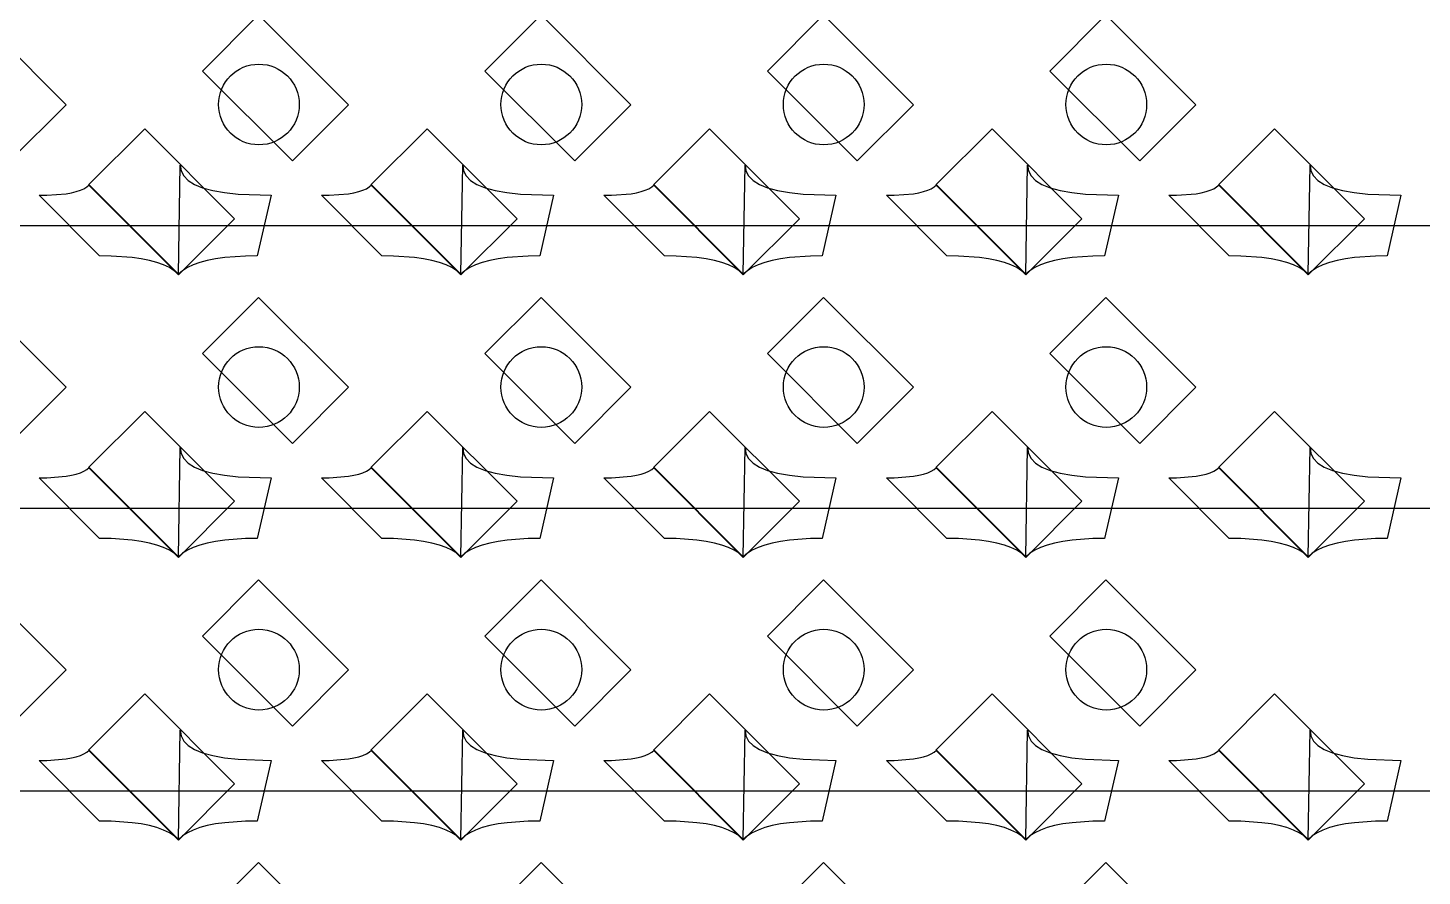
# Model space of a CAD drawing. Header units: inches. Extents: x 0.07 to 4.39, y 0.05 to 2.95.
# Drawn here: x 3.2928 to 3.6383, y 1.7389 to 1.949 of the extents above; entities that cross this region are included whole.
import ezdxf

# ---------------------------------------------------------------- set-up
doc = ezdxf.new("R2010")
doc.units = ezdxf.units.IN
doc.header["$MEASUREMENT"] = 0
doc.layers.add('Top Layer', color=1, linetype='Continuous')

# ---------------------------------------------------------------- blocks, each defined once
blk = doc.blocks.new('0805_P_______________328')
at = {"layer": 'Top Layer'}
for p, q in [((-0.03937, 0.01575), (-0.01969, 0.01575)), ((-0.03937, -0.01575), (-0.03937, 0.01575)), ((-0.01969, 0.01575), (-0.01969, -0.01575)), ((0.01969, 0.01575), (0.03937, 0.01575)), ((0.01969, -0.01575), (0.01969, 0.01575)), ((0.03937, 0.01575), (0.03937, -0.01575)), ((-0.01969, -0.01575), (-0.03937, -0.01575)), ((0.03937, -0.01575), (0.01969, -0.01575))]:
    blk.add_line(p, q, dxfattribs=at)
blk = doc.blocks.new('0805_P_______________329')
at = {"layer": 'Top Layer'}
for p, q in [((-0.03937, 0.01575), (-0.01969, 0.01575)), ((-0.03937, -0.01575), (-0.03937, 0.01575)), ((-0.01969, 0.01575), (-0.01969, -0.01575)), ((0.01969, 0.01575), (0.03937, 0.01575)), ((0.01969, -0.01575), (0.01969, 0.01575)), ((0.03937, 0.01575), (0.03937, -0.01575)), ((-0.01969, -0.01575), (-0.03937, -0.01575)), ((0.03937, -0.01575), (0.01969, -0.01575))]:
    blk.add_line(p, q, dxfattribs=at)
blk = doc.blocks.new('0805_P_______________330')
at = {"layer": 'Top Layer'}
for p, q in [((-0.03937, 0.01575), (-0.01969, 0.01575)), ((-0.03937, -0.01575), (-0.03937, 0.01575)), ((-0.01969, 0.01575), (-0.01969, -0.01575)), ((0.01969, 0.01575), (0.03937, 0.01575)), ((0.01969, -0.01575), (0.01969, 0.01575)), ((0.03937, 0.01575), (0.03937, -0.01575)), ((-0.01969, -0.01575), (-0.03937, -0.01575)), ((0.03937, -0.01575), (0.01969, -0.01575))]:
    blk.add_line(p, q, dxfattribs=at)
blk = doc.blocks.new('0805_P_______________331')
at = {"layer": 'Top Layer'}
for p, q in [((-0.03937, 0.01575), (-0.01969, 0.01575)), ((-0.03937, -0.01575), (-0.03937, 0.01575)), ((-0.01969, 0.01575), (-0.01969, -0.01575)), ((0.01969, 0.01575), (0.03937, 0.01575)), ((0.01969, -0.01575), (0.01969, 0.01575)), ((0.03937, 0.01575), (0.03937, -0.01575)), ((-0.01969, -0.01575), (-0.03937, -0.01575)), ((0.03937, -0.01575), (0.01969, -0.01575))]:
    blk.add_line(p, q, dxfattribs=at)
blk = doc.blocks.new('0805_P_______________332')
at = {"layer": 'Top Layer'}
for p, q in [((-0.03937, 0.01575), (-0.01969, 0.01575)), ((-0.03937, -0.01575), (-0.03937, 0.01575)), ((-0.01969, 0.01575), (-0.01969, -0.01575)), ((0.01969, 0.01575), (0.03937, 0.01575)), ((0.01969, -0.01575), (0.01969, 0.01575)), ((0.03937, 0.01575), (0.03937, -0.01575)), ((-0.01969, -0.01575), (-0.03937, -0.01575)), ((0.03937, -0.01575), (0.01969, -0.01575))]:
    blk.add_line(p, q, dxfattribs=at)
blk = doc.blocks.new('0805_P_______________368')
at = {"layer": 'Top Layer'}
for p, q in [((-0.03937, 0.01575), (-0.01969, 0.01575)), ((-0.03937, -0.01575), (-0.03937, 0.01575)), ((-0.01969, 0.01575), (-0.01969, -0.01575)), ((0.01969, 0.01575), (0.03937, 0.01575)), ((0.01969, -0.01575), (0.01969, 0.01575)), ((0.03937, 0.01575), (0.03937, -0.01575)), ((-0.01969, -0.01575), (-0.03937, -0.01575)), ((0.03937, -0.01575), (0.01969, -0.01575))]:
    blk.add_line(p, q, dxfattribs=at)
blk = doc.blocks.new('0805_P_______________369')
at = {"layer": 'Top Layer'}
for p, q in [((-0.03937, 0.01575), (-0.01969, 0.01575)), ((-0.03937, -0.01575), (-0.03937, 0.01575)), ((-0.01969, 0.01575), (-0.01969, -0.01575)), ((0.01969, 0.01575), (0.03937, 0.01575)), ((0.01969, -0.01575), (0.01969, 0.01575)), ((0.03937, 0.01575), (0.03937, -0.01575)), ((-0.01969, -0.01575), (-0.03937, -0.01575)), ((0.03937, -0.01575), (0.01969, -0.01575))]:
    blk.add_line(p, q, dxfattribs=at)
blk = doc.blocks.new('0805_P_______________370')
at = {"layer": 'Top Layer'}
for p, q in [((-0.03937, 0.01575), (-0.01969, 0.01575)), ((-0.03937, -0.01575), (-0.03937, 0.01575)), ((-0.01969, 0.01575), (-0.01969, -0.01575)), ((0.01969, 0.01575), (0.03937, 0.01575)), ((0.01969, -0.01575), (0.01969, 0.01575)), ((0.03937, 0.01575), (0.03937, -0.01575)), ((-0.01969, -0.01575), (-0.03937, -0.01575)), ((0.03937, -0.01575), (0.01969, -0.01575))]:
    blk.add_line(p, q, dxfattribs=at)
blk = doc.blocks.new('0805_P_______________371')
at = {"layer": 'Top Layer'}
for p, q in [((-0.03937, 0.01575), (-0.01969, 0.01575)), ((-0.03937, -0.01575), (-0.03937, 0.01575)), ((-0.01969, 0.01575), (-0.01969, -0.01575)), ((0.01969, 0.01575), (0.03937, 0.01575)), ((0.01969, -0.01575), (0.01969, 0.01575)), ((0.03937, 0.01575), (0.03937, -0.01575)), ((-0.01969, -0.01575), (-0.03937, -0.01575)), ((0.03937, -0.01575), (0.01969, -0.01575))]:
    blk.add_line(p, q, dxfattribs=at)
blk = doc.blocks.new('0805_P_______________372')
at = {"layer": 'Top Layer'}
for p, q in [((-0.03937, 0.01575), (-0.01969, 0.01575)), ((-0.03937, -0.01575), (-0.03937, 0.01575)), ((-0.01969, 0.01575), (-0.01969, -0.01575)), ((0.01969, 0.01575), (0.03937, 0.01575)), ((0.01969, -0.01575), (0.01969, 0.01575)), ((0.03937, 0.01575), (0.03937, -0.01575)), ((-0.01969, -0.01575), (-0.03937, -0.01575)), ((0.03937, -0.01575), (0.01969, -0.01575))]:
    blk.add_line(p, q, dxfattribs=at)
blk = doc.blocks.new('0805_P_______________408')
at = {"layer": 'Top Layer'}
for p, q in [((-0.03937, 0.01575), (-0.01969, 0.01575)), ((-0.03937, -0.01575), (-0.03937, 0.01575)), ((-0.01969, 0.01575), (-0.01969, -0.01575)), ((0.01969, 0.01575), (0.03937, 0.01575)), ((0.01969, -0.01575), (0.01969, 0.01575)), ((0.03937, 0.01575), (0.03937, -0.01575)), ((-0.01969, -0.01575), (-0.03937, -0.01575)), ((0.03937, -0.01575), (0.01969, -0.01575))]:
    blk.add_line(p, q, dxfattribs=at)
blk = doc.blocks.new('0805_P_______________409')
at = {"layer": 'Top Layer'}
for p, q in [((-0.03937, 0.01575), (-0.01969, 0.01575)), ((-0.03937, -0.01575), (-0.03937, 0.01575)), ((-0.01969, 0.01575), (-0.01969, -0.01575)), ((0.01969, 0.01575), (0.03937, 0.01575)), ((0.01969, -0.01575), (0.01969, 0.01575)), ((0.03937, 0.01575), (0.03937, -0.01575)), ((-0.01969, -0.01575), (-0.03937, -0.01575)), ((0.03937, -0.01575), (0.01969, -0.01575))]:
    blk.add_line(p, q, dxfattribs=at)
blk = doc.blocks.new('0805_P_______________410')
at = {"layer": 'Top Layer'}
for p, q in [((-0.03937, 0.01575), (-0.01969, 0.01575)), ((-0.03937, -0.01575), (-0.03937, 0.01575)), ((-0.01969, 0.01575), (-0.01969, -0.01575)), ((0.01969, 0.01575), (0.03937, 0.01575)), ((0.01969, -0.01575), (0.01969, 0.01575)), ((0.03937, 0.01575), (0.03937, -0.01575)), ((-0.01969, -0.01575), (-0.03937, -0.01575)), ((0.03937, -0.01575), (0.01969, -0.01575))]:
    blk.add_line(p, q, dxfattribs=at)
blk = doc.blocks.new('0805_P_______________411')
at = {"layer": 'Top Layer'}
for p, q in [((-0.03937, 0.01575), (-0.01969, 0.01575)), ((-0.03937, -0.01575), (-0.03937, 0.01575)), ((-0.01969, 0.01575), (-0.01969, -0.01575)), ((0.01969, 0.01575), (0.03937, 0.01575)), ((0.01969, -0.01575), (0.01969, 0.01575)), ((0.03937, 0.01575), (0.03937, -0.01575)), ((-0.01969, -0.01575), (-0.03937, -0.01575)), ((0.03937, -0.01575), (0.01969, -0.01575))]:
    blk.add_line(p, q, dxfattribs=at)
blk = doc.blocks.new('0805_P_______________412')
at = {"layer": 'Top Layer'}
for p, q in [((-0.03937, 0.01575), (-0.01969, 0.01575)), ((-0.03937, -0.01575), (-0.03937, 0.01575)), ((-0.01969, 0.01575), (-0.01969, -0.01575)), ((0.01969, 0.01575), (0.03937, 0.01575)), ((0.01969, -0.01575), (0.01969, 0.01575)), ((0.03937, 0.01575), (0.03937, -0.01575)), ((-0.01969, -0.01575), (-0.03937, -0.01575)), ((0.03937, -0.01575), (0.01969, -0.01575))]:
    blk.add_line(p, q, dxfattribs=at)
blk = doc.blocks.new('0805_P_______________448')
at = {"layer": 'Top Layer'}
for p, q in [((-0.03937, 0.01575), (-0.01969, 0.01575)), ((-0.03937, -0.01575), (-0.03937, 0.01575)), ((-0.01969, 0.01575), (-0.01969, -0.01575)), ((0.01969, 0.01575), (0.03937, 0.01575)), ((0.01969, -0.01575), (0.01969, 0.01575)), ((0.03937, 0.01575), (0.03937, -0.01575)), ((-0.01969, -0.01575), (-0.03937, -0.01575)), ((0.03937, -0.01575), (0.01969, -0.01575))]:
    blk.add_line(p, q, dxfattribs=at)
blk = doc.blocks.new('0805_P_______________449')
at = {"layer": 'Top Layer'}
for p, q in [((-0.03937, 0.01575), (-0.01969, 0.01575)), ((-0.03937, -0.01575), (-0.03937, 0.01575)), ((-0.01969, 0.01575), (-0.01969, -0.01575)), ((0.01969, 0.01575), (0.03937, 0.01575)), ((0.01969, -0.01575), (0.01969, 0.01575)), ((0.03937, 0.01575), (0.03937, -0.01575)), ((-0.01969, -0.01575), (-0.03937, -0.01575)), ((0.03937, -0.01575), (0.01969, -0.01575))]:
    blk.add_line(p, q, dxfattribs=at)
blk = doc.blocks.new('0805_P_______________450')
at = {"layer": 'Top Layer'}
for p, q in [((-0.03937, 0.01575), (-0.01969, 0.01575)), ((-0.03937, -0.01575), (-0.03937, 0.01575)), ((-0.01969, 0.01575), (-0.01969, -0.01575)), ((0.01969, 0.01575), (0.03937, 0.01575)), ((0.01969, -0.01575), (0.01969, 0.01575)), ((0.03937, 0.01575), (0.03937, -0.01575)), ((-0.01969, -0.01575), (-0.03937, -0.01575)), ((0.03937, -0.01575), (0.01969, -0.01575))]:
    blk.add_line(p, q, dxfattribs=at)
blk = doc.blocks.new('0805_P_______________451')
at = {"layer": 'Top Layer'}
for p, q in [((-0.03937, 0.01575), (-0.01969, 0.01575)), ((-0.03937, -0.01575), (-0.03937, 0.01575)), ((-0.01969, 0.01575), (-0.01969, -0.01575)), ((0.01969, 0.01575), (0.03937, 0.01575)), ((0.01969, -0.01575), (0.01969, 0.01575)), ((0.03937, 0.01575), (0.03937, -0.01575)), ((-0.01969, -0.01575), (-0.03937, -0.01575)), ((0.03937, -0.01575), (0.01969, -0.01575))]:
    blk.add_line(p, q, dxfattribs=at)
blk = doc.blocks.new('0805_P_______________452')
at = {"layer": 'Top Layer'}
for p, q in [((-0.03937, 0.01575), (-0.01969, 0.01575)), ((-0.03937, -0.01575), (-0.03937, 0.01575)), ((-0.01969, 0.01575), (-0.01969, -0.01575)), ((0.01969, 0.01575), (0.03937, 0.01575)), ((0.01969, -0.01575), (0.01969, 0.01575)), ((0.03937, 0.01575), (0.03937, -0.01575)), ((-0.01969, -0.01575), (-0.03937, -0.01575)), ((0.03937, -0.01575), (0.01969, -0.01575))]:
    blk.add_line(p, q, dxfattribs=at)

msp = doc.modelspace()

# ---------------------------------------------------------------- linework, layer by layer
at = {"layer": 'Top Layer'}
for p, q in [((3.33005, 1.88795), (3.33051, 1.915)), ((3.33051, 1.915), (3.33071, 1.91358)), ((3.40005, 1.88795), (3.40051, 1.915)), ((3.40051, 1.915), (3.40071, 1.91358)), ((3.47005, 1.88795), (3.47051, 1.915)), ((3.47051, 1.915), (3.47071, 1.91358)), ((3.54005, 1.88795), (3.54051, 1.915)), ((3.54051, 1.915), (3.54071, 1.91358)), ((3.61005, 1.88795), (3.61051, 1.915)), ((3.61051, 1.915), (3.61071, 1.91358)), ((3.33071, 1.91358), (3.33137, 1.9123)), ((3.33137, 1.9123), (3.33248, 1.91118)), ((3.33248, 1.91118), (3.33405, 1.9102)), ((3.40071, 1.91358), (3.40137, 1.9123)), ((3.40137, 1.9123), (3.40248, 1.91118)), ((3.40248, 1.91118), (3.40405, 1.9102)), ((3.47071, 1.91358), (3.47137, 1.9123)), ((3.47137, 1.9123), (3.47248, 1.91118)), ((3.47248, 1.91118), (3.47405, 1.9102)), ((3.54071, 1.91358), (3.54137, 1.9123)), ((3.54137, 1.9123), (3.54248, 1.91118)), ((3.54248, 1.91118), (3.54405, 1.9102)), ((3.61071, 1.91358), (3.61137, 1.9123)), ((3.61137, 1.9123), (3.61248, 1.91118)), ((3.61248, 1.91118), (3.61405, 1.9102)), ((3.29551, 1.9075), (3.29741, 1.90753)), ((3.31051, 1.8925), (3.29551, 1.9075)), ((3.29741, 1.90753), (3.30225, 1.90791)), ((3.30225, 1.90791), (3.30356, 1.90814)), ((3.30356, 1.90814), (3.30474, 1.90842)), ((3.30474, 1.90842), (3.30576, 1.90875)), ((3.30576, 1.90875), (3.30664, 1.90914)), ((3.30664, 1.90914), (3.30737, 1.90957)), ((3.30737, 1.90957), (3.30795, 1.91006)), ((3.30795, 1.91006), (3.33005, 1.88795)), ((3.33405, 1.9102), (3.33607, 1.90938)), ((3.33607, 1.90938), (3.33855, 1.9087)), ((3.33855, 1.9087), (3.34148, 1.90817)), ((3.34148, 1.90817), (3.34487, 1.9078)), ((3.34487, 1.9078), (3.35301, 1.9075)), ((3.35301, 1.9075), (3.3496, 1.8925)), ((3.36551, 1.9075), (3.36741, 1.90753)), ((3.38051, 1.8925), (3.36551, 1.9075)), ((3.36741, 1.90753), (3.37225, 1.90791)), ((3.37225, 1.90791), (3.37356, 1.90814)), ((3.37356, 1.90814), (3.37474, 1.90842)), ((3.37474, 1.90842), (3.37576, 1.90875)), ((3.37576, 1.90875), (3.37664, 1.90914)), ((3.37664, 1.90914), (3.37737, 1.90957)), ((3.37737, 1.90957), (3.37795, 1.91006)), ((3.37795, 1.91006), (3.40005, 1.88795)), ((3.40405, 1.9102), (3.40607, 1.90938)), ((3.40607, 1.90938), (3.40855, 1.9087)), ((3.40855, 1.9087), (3.41148, 1.90817)), ((3.41148, 1.90817), (3.41487, 1.9078)), ((3.41487, 1.9078), (3.42301, 1.9075)), ((3.42301, 1.9075), (3.4196, 1.8925)), ((3.43551, 1.9075), (3.43741, 1.90753)), ((3.45051, 1.8925), (3.43551, 1.9075)), ((3.43741, 1.90753), (3.44225, 1.90791)), ((3.44225, 1.90791), (3.44356, 1.90814)), ((3.44356, 1.90814), (3.44474, 1.90842)), ((3.44474, 1.90842), (3.44576, 1.90875)), ((3.44576, 1.90875), (3.44664, 1.90914)), ((3.44664, 1.90914), (3.44737, 1.90957)), ((3.44737, 1.90957), (3.44795, 1.91006)), ((3.44795, 1.91006), (3.47005, 1.88795)), ((3.47405, 1.9102), (3.47607, 1.90938)), ((3.47607, 1.90938), (3.47855, 1.9087)), ((3.47855, 1.9087), (3.48148, 1.90817)), ((3.48148, 1.90817), (3.48487, 1.9078)), ((3.48487, 1.9078), (3.49301, 1.9075)), ((3.49301, 1.9075), (3.4896, 1.8925)), ((3.50551, 1.9075), (3.50741, 1.90753)), ((3.52051, 1.8925), (3.50551, 1.9075)), ((3.50741, 1.90753), (3.51225, 1.90791)), ((3.51225, 1.90791), (3.51356, 1.90814)), ((3.51356, 1.90814), (3.51474, 1.90842)), ((3.51474, 1.90842), (3.51576, 1.90875)), ((3.51576, 1.90875), (3.51664, 1.90914)), ((3.51664, 1.90914), (3.51737, 1.90957)), ((3.51737, 1.90957), (3.51795, 1.91006)), ((3.51795, 1.91006), (3.54005, 1.88795)), ((3.54405, 1.9102), (3.54607, 1.90938)), ((3.54607, 1.90938), (3.54855, 1.9087)), ((3.54855, 1.9087), (3.55148, 1.90817)), ((3.55148, 1.90817), (3.55487, 1.9078)), ((3.55487, 1.9078), (3.56301, 1.9075)), ((3.56301, 1.9075), (3.5596, 1.8925)), ((3.57551, 1.9075), (3.57741, 1.90753)), ((3.59051, 1.8925), (3.57551, 1.9075)), ((3.57741, 1.90753), (3.58225, 1.90791)), ((3.58225, 1.90791), (3.58356, 1.90814)), ((3.58356, 1.90814), (3.58474, 1.90842)), ((3.58474, 1.90842), (3.58576, 1.90875)), ((3.58576, 1.90875), (3.58664, 1.90914)), ((3.58664, 1.90914), (3.58737, 1.90957)), ((3.58737, 1.90957), (3.58795, 1.91006)), ((3.58795, 1.91006), (3.61005, 1.88795)), ((3.61405, 1.9102), (3.61607, 1.90938)), ((3.61607, 1.90938), (3.61855, 1.9087)), ((3.61855, 1.9087), (3.62148, 1.90817)), ((3.62148, 1.90817), (3.62487, 1.9078)), ((3.62487, 1.9078), (3.63301, 1.9075)), ((3.63301, 1.9075), (3.6296, 1.8925)), ((3.18588, 1.9), (3.46588, 1.9)), ((3.46588, 1.9), (3.83, 1.9)), ((3.3134, 1.89245), (3.31051, 1.8925)), ((3.31857, 1.89209), (3.3134, 1.89245)), ((3.32084, 1.89177), (3.31857, 1.89209)), ((3.3229, 1.89136), (3.32084, 1.89177)), ((3.32475, 1.89086), (3.3229, 1.89136)), ((3.32639, 1.89027), (3.32475, 1.89086)), ((3.32782, 1.88959), (3.32639, 1.89027)), ((3.33372, 1.89027), (3.33229, 1.88959)), ((3.33536, 1.89086), (3.33372, 1.89027)), ((3.33721, 1.89136), (3.33536, 1.89086)), ((3.33927, 1.89177), (3.33721, 1.89136)), ((3.34154, 1.89209), (3.33927, 1.89177)), ((3.34671, 1.89245), (3.34154, 1.89209)), ((3.3496, 1.8925), (3.34671, 1.89245)), ((3.3834, 1.89245), (3.38051, 1.8925)), ((3.38857, 1.89209), (3.3834, 1.89245)), ((3.39084, 1.89177), (3.38857, 1.89209)), ((3.3929, 1.89136), (3.39084, 1.89177)), ((3.39475, 1.89086), (3.3929, 1.89136)), ((3.39639, 1.89027), (3.39475, 1.89086)), ((3.39782, 1.88959), (3.39639, 1.89027)), ((3.40372, 1.89027), (3.40229, 1.88959)), ((3.40536, 1.89086), (3.40372, 1.89027)), ((3.40721, 1.89136), (3.40536, 1.89086)), ((3.40927, 1.89177), (3.40721, 1.89136)), ((3.41154, 1.89209), (3.40927, 1.89177)), ((3.41671, 1.89245), (3.41154, 1.89209)), ((3.4196, 1.8925), (3.41671, 1.89245)), ((3.4534, 1.89245), (3.45051, 1.8925)), ((3.45857, 1.89209), (3.4534, 1.89245)), ((3.46084, 1.89177), (3.45857, 1.89209)), ((3.4629, 1.89136), (3.46084, 1.89177)), ((3.46475, 1.89086), (3.4629, 1.89136)), ((3.46639, 1.89027), (3.46475, 1.89086)), ((3.46782, 1.88959), (3.46639, 1.89027)), ((3.47372, 1.89027), (3.47229, 1.88959)), ((3.47536, 1.89086), (3.47372, 1.89027)), ((3.47721, 1.89136), (3.47536, 1.89086)), ((3.47927, 1.89177), (3.47721, 1.89136)), ((3.48154, 1.89209), (3.47927, 1.89177)), ((3.48671, 1.89245), (3.48154, 1.89209)), ((3.4896, 1.8925), (3.48671, 1.89245)), ((3.5234, 1.89245), (3.52051, 1.8925)), ((3.52857, 1.89209), (3.5234, 1.89245)), ((3.53084, 1.89177), (3.52857, 1.89209)), ((3.5329, 1.89136), (3.53084, 1.89177)), ((3.53475, 1.89086), (3.5329, 1.89136)), ((3.53639, 1.89027), (3.53475, 1.89086)), ((3.53782, 1.88959), (3.53639, 1.89027)), ((3.54372, 1.89027), (3.54229, 1.88959)), ((3.54536, 1.89086), (3.54372, 1.89027)), ((3.54721, 1.89136), (3.54536, 1.89086)), ((3.54927, 1.89177), (3.54721, 1.89136)), ((3.55154, 1.89209), (3.54927, 1.89177)), ((3.55671, 1.89245), (3.55154, 1.89209)), ((3.5596, 1.8925), (3.55671, 1.89245)), ((3.5934, 1.89245), (3.59051, 1.8925)), ((3.59857, 1.89209), (3.5934, 1.89245)), ((3.60084, 1.89177), (3.59857, 1.89209)), ((3.6029, 1.89136), (3.60084, 1.89177)), ((3.60475, 1.89086), (3.6029, 1.89136)), ((3.60639, 1.89027), (3.60475, 1.89086)), ((3.60782, 1.88959), (3.60639, 1.89027)), ((3.61372, 1.89027), (3.61229, 1.88959)), ((3.61536, 1.89086), (3.61372, 1.89027)), ((3.61721, 1.89136), (3.61536, 1.89086)), ((3.61927, 1.89177), (3.61721, 1.89136)), ((3.62154, 1.89209), (3.61927, 1.89177)), ((3.62671, 1.89245), (3.62154, 1.89209)), ((3.6296, 1.8925), (3.62671, 1.89245)), ((3.32904, 1.88882), (3.32782, 1.88959)), ((3.33005, 1.88795), (3.32904, 1.88882)), ((3.33107, 1.88882), (3.33005, 1.88795)), ((3.33229, 1.88959), (3.33107, 1.88882)), ((3.39904, 1.88882), (3.39782, 1.88959)), ((3.40005, 1.88795), (3.39904, 1.88882)), ((3.40107, 1.88882), (3.40005, 1.88795)), ((3.40229, 1.88959), (3.40107, 1.88882)), ((3.46904, 1.88882), (3.46782, 1.88959)), ((3.47005, 1.88795), (3.46904, 1.88882)), ((3.47107, 1.88882), (3.47005, 1.88795)), ((3.47229, 1.88959), (3.47107, 1.88882)), ((3.53904, 1.88882), (3.53782, 1.88959)), ((3.54005, 1.88795), (3.53904, 1.88882)), ((3.54107, 1.88882), (3.54005, 1.88795)), ((3.54229, 1.88959), (3.54107, 1.88882)), ((3.60904, 1.88882), (3.60782, 1.88959)), ((3.61005, 1.88795), (3.60904, 1.88882)), ((3.61107, 1.88882), (3.61005, 1.88795)), ((3.61229, 1.88959), (3.61107, 1.88882)), ((3.33005, 1.81795), (3.33051, 1.845)), ((3.33051, 1.845), (3.33071, 1.84357)), ((3.33071, 1.84357), (3.33137, 1.8423)), ((3.33137, 1.8423), (3.33248, 1.84118)), ((3.40005, 1.81795), (3.40051, 1.845)), ((3.40051, 1.845), (3.40071, 1.84357)), ((3.40071, 1.84357), (3.40137, 1.8423)), ((3.40137, 1.8423), (3.40248, 1.84118)), ((3.47005, 1.81795), (3.47051, 1.845)), ((3.47051, 1.845), (3.47071, 1.84357)), ((3.47071, 1.84357), (3.47137, 1.8423)), ((3.47137, 1.8423), (3.47248, 1.84118)), ((3.54005, 1.81795), (3.54051, 1.845)), ((3.54051, 1.845), (3.54071, 1.84357)), ((3.54071, 1.84357), (3.54137, 1.8423)), ((3.54137, 1.8423), (3.54248, 1.84118)), ((3.61005, 1.81795), (3.61051, 1.845)), ((3.61051, 1.845), (3.61071, 1.84357)), ((3.61071, 1.84357), (3.61137, 1.8423)), ((3.61137, 1.8423), (3.61248, 1.84118)), ((3.30356, 1.83814), (3.30474, 1.83842)), ((3.30474, 1.83842), (3.30576, 1.83875)), ((3.30576, 1.83875), (3.30664, 1.83914)), ((3.30664, 1.83914), (3.30737, 1.83957)), ((3.30737, 1.83957), (3.30795, 1.84005)), ((3.30795, 1.84005), (3.33005, 1.81795)), ((3.33248, 1.84118), (3.33405, 1.8402)), ((3.33405, 1.8402), (3.33607, 1.83937)), ((3.33607, 1.83937), (3.33855, 1.8387)), ((3.33855, 1.8387), (3.34148, 1.83817)), ((3.37356, 1.83814), (3.37474, 1.83842)), ((3.37474, 1.83842), (3.37576, 1.83875)), ((3.37576, 1.83875), (3.37664, 1.83914)), ((3.37664, 1.83914), (3.37737, 1.83957)), ((3.37737, 1.83957), (3.37795, 1.84005)), ((3.37795, 1.84005), (3.40005, 1.81795)), ((3.40248, 1.84118), (3.40405, 1.8402)), ((3.40405, 1.8402), (3.40607, 1.83937)), ((3.40607, 1.83937), (3.40855, 1.8387)), ((3.40855, 1.8387), (3.41148, 1.83817)), ((3.44356, 1.83814), (3.44474, 1.83842)), ((3.44474, 1.83842), (3.44576, 1.83875)), ((3.44576, 1.83875), (3.44664, 1.83914)), ((3.44664, 1.83914), (3.44737, 1.83957)), ((3.44737, 1.83957), (3.44795, 1.84005)), ((3.44795, 1.84005), (3.47005, 1.81795)), ((3.47248, 1.84118), (3.47405, 1.8402)), ((3.47405, 1.8402), (3.47607, 1.83937)), ((3.47607, 1.83937), (3.47855, 1.8387)), ((3.47855, 1.8387), (3.48148, 1.83817)), ((3.51356, 1.83814), (3.51474, 1.83842)), ((3.51474, 1.83842), (3.51576, 1.83875)), ((3.51576, 1.83875), (3.51664, 1.83914)), ((3.51664, 1.83914), (3.51737, 1.83957)), ((3.51737, 1.83957), (3.51795, 1.84005)), ((3.51795, 1.84005), (3.54005, 1.81795)), ((3.54248, 1.84118), (3.54405, 1.8402)), ((3.54405, 1.8402), (3.54607, 1.83937)), ((3.54607, 1.83937), (3.54855, 1.8387)), ((3.54855, 1.8387), (3.55148, 1.83817)), ((3.58356, 1.83814), (3.58474, 1.83842)), ((3.58474, 1.83842), (3.58576, 1.83875)), ((3.58576, 1.83875), (3.58664, 1.83914)), ((3.58664, 1.83914), (3.58737, 1.83957)), ((3.58737, 1.83957), (3.58795, 1.84005)), ((3.58795, 1.84005), (3.61005, 1.81795)), ((3.61248, 1.84118), (3.61405, 1.8402)), ((3.61405, 1.8402), (3.61607, 1.83937)), ((3.61607, 1.83937), (3.61855, 1.8387)), ((3.61855, 1.8387), (3.62148, 1.83817)), ((3.29551, 1.8375), (3.29741, 1.83753)), ((3.31051, 1.8225), (3.29551, 1.8375)), ((3.29741, 1.83753), (3.30225, 1.83791)), ((3.30225, 1.83791), (3.30356, 1.83814)), ((3.34148, 1.83817), (3.34487, 1.8378)), ((3.34487, 1.8378), (3.35301, 1.8375)), ((3.35301, 1.8375), (3.3496, 1.8225)), ((3.36551, 1.8375), (3.36741, 1.83753)), ((3.38051, 1.8225), (3.36551, 1.8375)), ((3.36741, 1.83753), (3.37225, 1.83791)), ((3.37225, 1.83791), (3.37356, 1.83814)), ((3.41148, 1.83817), (3.41487, 1.8378)), ((3.41487, 1.8378), (3.42301, 1.8375)), ((3.42301, 1.8375), (3.4196, 1.8225)), ((3.43551, 1.8375), (3.43741, 1.83753)), ((3.45051, 1.8225), (3.43551, 1.8375)), ((3.43741, 1.83753), (3.44225, 1.83791)), ((3.44225, 1.83791), (3.44356, 1.83814)), ((3.48148, 1.83817), (3.48487, 1.8378)), ((3.48487, 1.8378), (3.49301, 1.8375)), ((3.49301, 1.8375), (3.4896, 1.8225)), ((3.50551, 1.8375), (3.50741, 1.83753)), ((3.52051, 1.8225), (3.50551, 1.8375)), ((3.50741, 1.83753), (3.51225, 1.83791)), ((3.51225, 1.83791), (3.51356, 1.83814)), ((3.55148, 1.83817), (3.55487, 1.8378)), ((3.55487, 1.8378), (3.56301, 1.8375)), ((3.56301, 1.8375), (3.5596, 1.8225)), ((3.57551, 1.8375), (3.57741, 1.83753)), ((3.59051, 1.8225), (3.57551, 1.8375)), ((3.57741, 1.83753), (3.58225, 1.83791)), ((3.58225, 1.83791), (3.58356, 1.83814)), ((3.62148, 1.83817), (3.62487, 1.8378)), ((3.62487, 1.8378), (3.63301, 1.8375)), ((3.63301, 1.8375), (3.6296, 1.8225)), ((3.25588, 1.83), (3.46588, 1.83)), ((3.46588, 1.83), (3.83, 1.83)), ((3.3134, 1.82245), (3.31051, 1.8225)), ((3.31857, 1.82209), (3.3134, 1.82245)), ((3.32084, 1.82177), (3.31857, 1.82209)), ((3.3229, 1.82136), (3.32084, 1.82177)), ((3.32475, 1.82086), (3.3229, 1.82136)), ((3.33721, 1.82136), (3.33536, 1.82086)), ((3.33927, 1.82177), (3.33721, 1.82136)), ((3.34154, 1.82209), (3.33927, 1.82177)), ((3.34671, 1.82245), (3.34154, 1.82209)), ((3.3496, 1.8225), (3.34671, 1.82245)), ((3.3834, 1.82245), (3.38051, 1.8225)), ((3.38857, 1.82209), (3.3834, 1.82245)), ((3.39084, 1.82177), (3.38857, 1.82209)), ((3.3929, 1.82136), (3.39084, 1.82177)), ((3.39475, 1.82086), (3.3929, 1.82136)), ((3.40721, 1.82136), (3.40536, 1.82086)), ((3.40927, 1.82177), (3.40721, 1.82136)), ((3.41154, 1.82209), (3.40927, 1.82177)), ((3.41671, 1.82245), (3.41154, 1.82209)), ((3.4196, 1.8225), (3.41671, 1.82245)), ((3.4534, 1.82245), (3.45051, 1.8225)), ((3.45857, 1.82209), (3.4534, 1.82245)), ((3.46084, 1.82177), (3.45857, 1.82209)), ((3.4629, 1.82136), (3.46084, 1.82177)), ((3.46475, 1.82086), (3.4629, 1.82136)), ((3.47721, 1.82136), (3.47536, 1.82086)), ((3.47927, 1.82177), (3.47721, 1.82136)), ((3.48154, 1.82209), (3.47927, 1.82177)), ((3.48671, 1.82245), (3.48154, 1.82209)), ((3.4896, 1.8225), (3.48671, 1.82245)), ((3.5234, 1.82245), (3.52051, 1.8225)), ((3.52857, 1.82209), (3.5234, 1.82245)), ((3.53084, 1.82177), (3.52857, 1.82209)), ((3.5329, 1.82136), (3.53084, 1.82177)), ((3.53475, 1.82086), (3.5329, 1.82136)), ((3.54721, 1.82136), (3.54536, 1.82086)), ((3.54927, 1.82177), (3.54721, 1.82136)), ((3.55154, 1.82209), (3.54927, 1.82177)), ((3.55671, 1.82245), (3.55154, 1.82209)), ((3.5596, 1.8225), (3.55671, 1.82245)), ((3.5934, 1.82245), (3.59051, 1.8225)), ((3.59857, 1.82209), (3.5934, 1.82245)), ((3.60084, 1.82177), (3.59857, 1.82209)), ((3.6029, 1.82136), (3.60084, 1.82177)), ((3.60475, 1.82086), (3.6029, 1.82136)), ((3.61721, 1.82136), (3.61536, 1.82086)), ((3.61927, 1.82177), (3.61721, 1.82136)), ((3.62154, 1.82209), (3.61927, 1.82177)), ((3.62671, 1.82245), (3.62154, 1.82209)), ((3.6296, 1.8225), (3.62671, 1.82245)), ((3.32639, 1.82027), (3.32475, 1.82086)), ((3.32782, 1.81959), (3.32639, 1.82027)), ((3.32904, 1.81882), (3.32782, 1.81959)), ((3.33005, 1.81795), (3.32904, 1.81882)), ((3.33107, 1.81882), (3.33005, 1.81795)), ((3.33229, 1.81959), (3.33107, 1.81882)), ((3.33372, 1.82027), (3.33229, 1.81959)), ((3.33536, 1.82086), (3.33372, 1.82027)), ((3.39639, 1.82027), (3.39475, 1.82086)), ((3.39782, 1.81959), (3.39639, 1.82027)), ((3.39904, 1.81882), (3.39782, 1.81959)), ((3.40005, 1.81795), (3.39904, 1.81882)), ((3.40107, 1.81882), (3.40005, 1.81795)), ((3.40229, 1.81959), (3.40107, 1.81882)), ((3.40372, 1.82027), (3.40229, 1.81959)), ((3.40536, 1.82086), (3.40372, 1.82027)), ((3.46639, 1.82027), (3.46475, 1.82086)), ((3.46782, 1.81959), (3.46639, 1.82027)), ((3.46904, 1.81882), (3.46782, 1.81959)), ((3.47005, 1.81795), (3.46904, 1.81882)), ((3.47107, 1.81882), (3.47005, 1.81795)), ((3.47229, 1.81959), (3.47107, 1.81882)), ((3.47372, 1.82027), (3.47229, 1.81959)), ((3.47536, 1.82086), (3.47372, 1.82027)), ((3.53639, 1.82027), (3.53475, 1.82086)), ((3.53782, 1.81959), (3.53639, 1.82027)), ((3.53904, 1.81882), (3.53782, 1.81959)), ((3.54005, 1.81795), (3.53904, 1.81882)), ((3.54107, 1.81882), (3.54005, 1.81795)), ((3.54229, 1.81959), (3.54107, 1.81882)), ((3.54372, 1.82027), (3.54229, 1.81959)), ((3.54536, 1.82086), (3.54372, 1.82027)), ((3.60639, 1.82027), (3.60475, 1.82086)), ((3.60782, 1.81959), (3.60639, 1.82027)), ((3.60904, 1.81882), (3.60782, 1.81959)), ((3.61005, 1.81795), (3.60904, 1.81882)), ((3.61107, 1.81882), (3.61005, 1.81795)), ((3.61229, 1.81959), (3.61107, 1.81882)), ((3.61372, 1.82027), (3.61229, 1.81959)), ((3.61536, 1.82086), (3.61372, 1.82027)), ((3.33005, 1.74795), (3.33051, 1.775)), ((3.33051, 1.775), (3.33071, 1.77357)), ((3.33071, 1.77357), (3.33137, 1.7723)), ((3.40005, 1.74795), (3.40051, 1.775)), ((3.40051, 1.775), (3.40071, 1.77357)), ((3.40071, 1.77357), (3.40137, 1.7723)), ((3.47005, 1.74795), (3.47051, 1.775)), ((3.47051, 1.775), (3.47071, 1.77357)), ((3.47071, 1.77357), (3.47137, 1.7723)), ((3.54005, 1.74795), (3.54051, 1.775)), ((3.54051, 1.775), (3.54071, 1.77357)), ((3.54071, 1.77357), (3.54137, 1.7723)), ((3.61005, 1.74795), (3.61051, 1.775)), ((3.61051, 1.775), (3.61071, 1.77357)), ((3.61071, 1.77357), (3.61137, 1.7723)), ((3.30576, 1.76875), (3.30664, 1.76914)), ((3.30664, 1.76914), (3.30737, 1.76957)), ((3.30737, 1.76957), (3.30795, 1.77005)), ((3.30795, 1.77005), (3.33005, 1.74795)), ((3.33137, 1.7723), (3.33248, 1.77117)), ((3.33248, 1.77117), (3.33405, 1.7702)), ((3.33405, 1.7702), (3.33607, 1.76937)), ((3.33607, 1.76937), (3.33855, 1.7687)), ((3.37576, 1.76875), (3.37664, 1.76914)), ((3.37664, 1.76914), (3.37737, 1.76957)), ((3.37737, 1.76957), (3.37795, 1.77005)), ((3.37795, 1.77005), (3.40005, 1.74795)), ((3.40137, 1.7723), (3.40248, 1.77117)), ((3.40248, 1.77117), (3.40405, 1.7702)), ((3.40405, 1.7702), (3.40607, 1.76937)), ((3.40607, 1.76937), (3.40855, 1.7687)), ((3.44576, 1.76875), (3.44664, 1.76914)), ((3.44664, 1.76914), (3.44737, 1.76957)), ((3.44737, 1.76957), (3.44795, 1.77005)), ((3.44795, 1.77005), (3.47005, 1.74795)), ((3.47137, 1.7723), (3.47248, 1.77117)), ((3.47248, 1.77117), (3.47405, 1.7702)), ((3.47405, 1.7702), (3.47607, 1.76937)), ((3.47607, 1.76937), (3.47855, 1.7687)), ((3.51576, 1.76875), (3.51664, 1.76914)), ((3.51664, 1.76914), (3.51737, 1.76957)), ((3.51737, 1.76957), (3.51795, 1.77005)), ((3.51795, 1.77005), (3.54005, 1.74795)), ((3.54137, 1.7723), (3.54248, 1.77117)), ((3.54248, 1.77117), (3.54405, 1.7702)), ((3.54405, 1.7702), (3.54607, 1.76937)), ((3.54607, 1.76937), (3.54855, 1.7687)), ((3.58576, 1.76875), (3.58664, 1.76914)), ((3.58664, 1.76914), (3.58737, 1.76957)), ((3.58737, 1.76957), (3.58795, 1.77005)), ((3.58795, 1.77005), (3.61005, 1.74795)), ((3.61137, 1.7723), (3.61248, 1.77117)), ((3.61248, 1.77117), (3.61405, 1.7702)), ((3.61405, 1.7702), (3.61607, 1.76937)), ((3.61607, 1.76937), (3.61855, 1.7687)), ((3.29551, 1.7675), (3.29741, 1.76753)), ((3.31051, 1.7525), (3.29551, 1.7675)), ((3.29741, 1.76753), (3.30225, 1.76791)), ((3.30225, 1.76791), (3.30356, 1.76814)), ((3.30356, 1.76814), (3.30474, 1.76842)), ((3.30474, 1.76842), (3.30576, 1.76875)), ((3.33855, 1.7687), (3.34148, 1.76818)), ((3.34148, 1.76818), (3.34487, 1.7678)), ((3.34487, 1.7678), (3.35301, 1.7675)), ((3.35301, 1.7675), (3.3496, 1.7525)), ((3.36551, 1.7675), (3.36741, 1.76753)), ((3.38051, 1.7525), (3.36551, 1.7675)), ((3.36741, 1.76753), (3.37225, 1.76791)), ((3.37225, 1.76791), (3.37356, 1.76814)), ((3.37356, 1.76814), (3.37474, 1.76842)), ((3.37474, 1.76842), (3.37576, 1.76875)), ((3.40855, 1.7687), (3.41148, 1.76818)), ((3.41148, 1.76818), (3.41487, 1.7678)), ((3.41487, 1.7678), (3.42301, 1.7675)), ((3.42301, 1.7675), (3.4196, 1.7525)), ((3.43551, 1.7675), (3.43741, 1.76753)), ((3.45051, 1.7525), (3.43551, 1.7675)), ((3.43741, 1.76753), (3.44225, 1.76791)), ((3.44225, 1.76791), (3.44356, 1.76814)), ((3.44356, 1.76814), (3.44474, 1.76842)), ((3.44474, 1.76842), (3.44576, 1.76875)), ((3.47855, 1.7687), (3.48148, 1.76818)), ((3.48148, 1.76818), (3.48487, 1.7678)), ((3.48487, 1.7678), (3.49301, 1.7675)), ((3.49301, 1.7675), (3.4896, 1.7525)), ((3.50551, 1.7675), (3.50741, 1.76753)), ((3.52051, 1.7525), (3.50551, 1.7675)), ((3.50741, 1.76753), (3.51225, 1.76791)), ((3.51225, 1.76791), (3.51356, 1.76814)), ((3.51356, 1.76814), (3.51474, 1.76842)), ((3.51474, 1.76842), (3.51576, 1.76875)), ((3.54855, 1.7687), (3.55148, 1.76818)), ((3.55148, 1.76818), (3.55487, 1.7678)), ((3.55487, 1.7678), (3.56301, 1.7675)), ((3.56301, 1.7675), (3.5596, 1.7525)), ((3.57551, 1.7675), (3.57741, 1.76753)), ((3.59051, 1.7525), (3.57551, 1.7675)), ((3.57741, 1.76753), (3.58225, 1.76791)), ((3.58225, 1.76791), (3.58356, 1.76814)), ((3.58356, 1.76814), (3.58474, 1.76842)), ((3.58474, 1.76842), (3.58576, 1.76875)), ((3.61855, 1.7687), (3.62148, 1.76818)), ((3.62148, 1.76818), (3.62487, 1.7678)), ((3.62487, 1.7678), (3.63301, 1.7675)), ((3.63301, 1.7675), (3.6296, 1.7525)), ((3.25588, 1.76), (3.46588, 1.76)), ((3.46588, 1.76), (3.83, 1.76)), ((3.3134, 1.75245), (3.31051, 1.7525)), ((3.31857, 1.75209), (3.3134, 1.75245)), ((3.32084, 1.75177), (3.31857, 1.75209)), ((3.34154, 1.75209), (3.33927, 1.75177)), ((3.34671, 1.75245), (3.34154, 1.75209)), ((3.3496, 1.7525), (3.34671, 1.75245)), ((3.3834, 1.75245), (3.38051, 1.7525)), ((3.38857, 1.75209), (3.3834, 1.75245)), ((3.39084, 1.75177), (3.38857, 1.75209)), ((3.41154, 1.75209), (3.40927, 1.75177)), ((3.41671, 1.75245), (3.41154, 1.75209)), ((3.4196, 1.7525), (3.41671, 1.75245)), ((3.4534, 1.75245), (3.45051, 1.7525)), ((3.45857, 1.75209), (3.4534, 1.75245)), ((3.46084, 1.75177), (3.45857, 1.75209)), ((3.48154, 1.75209), (3.47927, 1.75177)), ((3.48671, 1.75245), (3.48154, 1.75209)), ((3.4896, 1.7525), (3.48671, 1.75245)), ((3.5234, 1.75245), (3.52051, 1.7525)), ((3.52857, 1.75209), (3.5234, 1.75245)), ((3.53084, 1.75177), (3.52857, 1.75209)), ((3.55154, 1.75209), (3.54927, 1.75177)), ((3.55671, 1.75245), (3.55154, 1.75209)), ((3.5596, 1.7525), (3.55671, 1.75245)), ((3.5934, 1.75245), (3.59051, 1.7525)), ((3.59857, 1.75209), (3.5934, 1.75245)), ((3.60084, 1.75177), (3.59857, 1.75209)), ((3.62154, 1.75209), (3.61927, 1.75177)), ((3.62671, 1.75245), (3.62154, 1.75209)), ((3.6296, 1.7525), (3.62671, 1.75245)), ((3.3229, 1.75136), (3.32084, 1.75177)), ((3.32475, 1.75086), (3.3229, 1.75136)), ((3.32639, 1.75027), (3.32475, 1.75086)), ((3.32782, 1.74959), (3.32639, 1.75027)), ((3.32904, 1.74882), (3.32782, 1.74959)), ((3.33005, 1.74795), (3.32904, 1.74882)), ((3.33107, 1.74882), (3.33005, 1.74795)), ((3.33229, 1.74959), (3.33107, 1.74882)), ((3.33372, 1.75027), (3.33229, 1.74959)), ((3.33536, 1.75086), (3.33372, 1.75027)), ((3.33721, 1.75136), (3.33536, 1.75086)), ((3.33927, 1.75177), (3.33721, 1.75136)), ((3.3929, 1.75136), (3.39084, 1.75177)), ((3.39475, 1.75086), (3.3929, 1.75136)), ((3.39639, 1.75027), (3.39475, 1.75086)), ((3.39782, 1.74959), (3.39639, 1.75027)), ((3.39904, 1.74882), (3.39782, 1.74959)), ((3.40005, 1.74795), (3.39904, 1.74882)), ((3.40107, 1.74882), (3.40005, 1.74795)), ((3.40229, 1.74959), (3.40107, 1.74882)), ((3.40372, 1.75027), (3.40229, 1.74959)), ((3.40536, 1.75086), (3.40372, 1.75027)), ((3.40721, 1.75136), (3.40536, 1.75086)), ((3.40927, 1.75177), (3.40721, 1.75136)), ((3.4629, 1.75136), (3.46084, 1.75177)), ((3.46475, 1.75086), (3.4629, 1.75136)), ((3.46639, 1.75027), (3.46475, 1.75086)), ((3.46782, 1.74959), (3.46639, 1.75027)), ((3.46904, 1.74882), (3.46782, 1.74959)), ((3.47005, 1.74795), (3.46904, 1.74882)), ((3.47107, 1.74882), (3.47005, 1.74795)), ((3.47229, 1.74959), (3.47107, 1.74882)), ((3.47372, 1.75027), (3.47229, 1.74959)), ((3.47536, 1.75086), (3.47372, 1.75027)), ((3.47721, 1.75136), (3.47536, 1.75086)), ((3.47927, 1.75177), (3.47721, 1.75136)), ((3.5329, 1.75136), (3.53084, 1.75177)), ((3.53475, 1.75086), (3.5329, 1.75136)), ((3.53639, 1.75027), (3.53475, 1.75086)), ((3.53782, 1.74959), (3.53639, 1.75027)), ((3.53904, 1.74882), (3.53782, 1.74959)), ((3.54005, 1.74795), (3.53904, 1.74882)), ((3.54107, 1.74882), (3.54005, 1.74795)), ((3.54229, 1.74959), (3.54107, 1.74882)), ((3.54372, 1.75027), (3.54229, 1.74959)), ((3.54536, 1.75086), (3.54372, 1.75027)), ((3.54721, 1.75136), (3.54536, 1.75086)), ((3.54927, 1.75177), (3.54721, 1.75136)), ((3.6029, 1.75136), (3.60084, 1.75177)), ((3.60475, 1.75086), (3.6029, 1.75136)), ((3.60639, 1.75027), (3.60475, 1.75086)), ((3.60782, 1.74959), (3.60639, 1.75027)), ((3.60904, 1.74882), (3.60782, 1.74959)), ((3.61005, 1.74795), (3.60904, 1.74882)), ((3.61107, 1.74882), (3.61005, 1.74795)), ((3.61229, 1.74959), (3.61107, 1.74882)), ((3.61372, 1.75027), (3.61229, 1.74959)), ((3.61536, 1.75086), (3.61372, 1.75027)), ((3.61721, 1.75136), (3.61536, 1.75086)), ((3.61927, 1.75177), (3.61721, 1.75136))]:
    msp.add_line(p, q, dxfattribs=at)
for centre in [(3.35, 1.93), (3.42, 1.93), (3.49, 1.93), (3.56, 1.93), (3.35, 1.86), (3.42, 1.86), (3.49, 1.86), (3.56, 1.86), (3.35, 1.79), (3.42, 1.79), (3.49, 1.79), (3.56, 1.79)]:
    msp.add_circle(centre, 0.01, dxfattribs=at)

# ---------------------------------------------------------------- block references
at = {"rotation": 45}
for name, p in [('0805_P_______________332', (3.305, 1.955)), ('0805_P_______________331', (3.375, 1.955)), ('0805_P_______________330', (3.445, 1.955)), ('0805_P_______________329', (3.515, 1.955)), ('0805_P_______________328', (3.585, 1.955)), ('0805_P_______________372', (3.305, 1.885)), ('0805_P_______________371', (3.375, 1.885)), ('0805_P_______________370', (3.445, 1.885)), ('0805_P_______________369', (3.515, 1.885)), ('0805_P_______________368', (3.585, 1.885)), ('0805_P_______________412', (3.305, 1.815)), ('0805_P_______________411', (3.375, 1.815)), ('0805_P_______________410', (3.445, 1.815)), ('0805_P_______________409', (3.515, 1.815)), ('0805_P_______________408', (3.585, 1.815)), ('0805_P_______________452', (3.305, 1.745)), ('0805_P_______________451', (3.375, 1.745)), ('0805_P_______________450', (3.445, 1.745)), ('0805_P_______________449', (3.515, 1.745)), ('0805_P_______________448', (3.585, 1.745))]:
    msp.add_blockref(name, p, dxfattribs=at)

doc.saveas('drawing.dxf')
